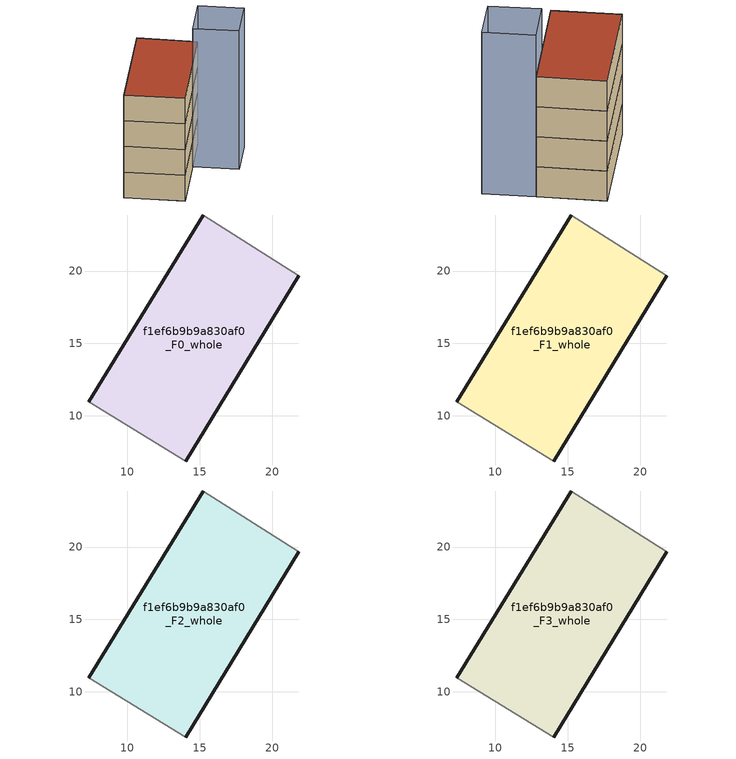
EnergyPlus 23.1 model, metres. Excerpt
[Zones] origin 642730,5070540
f1ef6b9b9a830af0_F0_whole
 floor ground (EU_floor_Construction): 14.04,6.86 21.84,19.67 15.24,23.88 7.33,10.96 z0
 wall outside (EU_wall_Construction): 7.33,10.96 15.24,23.88 / 21.84,19.67 14.04,6.86 z0:3.75
 wall adiabatic (EU_wall_Construction): 14.04,6.86 7.33,10.96 / 15.24,23.88 21.84,19.67 z0:3.75
f1ef6b9b9a830af0_F1_whole
 floor to f1ef6b9b9a830af0_F0_whole (EU_floor_Construction): 14.03,6.86 21.84,19.67 15.24,23.88 7.33,10.96 z3.75
 wall outside (EU_wall_Construction): 7.33,10.96 15.24,23.88 / 21.84,19.67 14.04,6.86 z3.75:7.5
 wall adiabatic (EU_wall_Construction): 14.04,6.86 7.33,10.96 / 15.24,23.88 21.84,19.67 z3.75:7.5
f1ef6b9b9a830af0_F2_whole
 floor to f1ef6b9b9a830af0_F1_whole (EU_floor_Construction): 14.03,6.86 21.84,19.67 15.24,23.88 7.33,10.96 z7.5
 wall outside (EU_wall_Construction): 7.33,10.96 15.24,23.88 / 21.84,19.67 14.04,6.86 z7.5:11.25
 wall adiabatic (EU_wall_Construction): 14.04,6.86 7.33,10.96 / 15.24,23.88 21.84,19.67 z7.5:11.25
f1ef6b9b9a830af0_F3_whole
 floor to f1ef6b9b9a830af0_F2_whole (EU_floor_Construction): 14.03,6.86 21.84,19.67 15.24,23.88 7.33,10.96 z11.25
 wall outside (EU_wall_Construction): 7.33,10.96 15.24,23.88 / 21.84,19.67 14.04,6.86 z11.25:15
 wall adiabatic (EU_wall_Construction): 14.04,6.86 7.33,10.96 / 15.24,23.88 21.84,19.67 z11.25:15
 roof outside (EU_roof_Construction): 21.84,19.67 14.04,6.86 7.33,10.96 15.24,23.88 z15
shading: 18.74,14.57 21.84,19.67 / 21.84,19.67 26.95,16.57 / 26.95,16.57 23.84,11.46 / 23.84,11.46 18.74,14.57 z0:20.2
[Building]
EU S2 Campaign: North Axis=0; Terrain=City; Solar Distribution=FullExterior
[Site:Location]
Lyon-Bron: Latitude=45.75; Longitude=5; Time Zone=1; Elevation=198
[SizingPeriod:WeatherFileDays]
AnnualSizingPeriod: Begin Month=1; Begin Day of Month=1; End Month=12; End Day of Month=31; Day of Week for Start Day=Monday; Use Weather File Daylight Saving Period=No; Use Weather File Rain and Snow Indicators=No
[MATERIAL]
EU_InternalMass_Material: Roughness=MediumRough; Thickness=0.1; Conductivity=1; Density=1800; Specific Heat=900; Thermal Absorptance=0.9; Solar Absorptance=0.7; Visible Absorptance=0.7
[MATERIAL:NOMASS] Roughness=MediumRough; Thermal Absorptance=0.9; Solar Absorptance=0.7; Visible Absorptance=0.7
Name | Thermal Resistance
EU_wall_NoMass | 0.87146
EU_roof_NoMass | 0.842276
EU_floor_NoMass | 0.496999
[CONSTRUCTION]
EU_wall_Construction: EU_wall_NoMass
EU_roof_Construction: EU_roof_NoMass
EU_floor_Construction: EU_floor_NoMass
EU_InternalMass_Construction: EU_InternalMass_Material
[ZONE] Type=1; Multiplier=1; Ceiling Height=autocalculate; Floor Area=autocalculate; Part of Total Floor Area=Yes
Name | Volume
f1ef6b9b9a830af0_F0_whole | 354.724
f1ef6b9b9a830af0_F1_whole; f1ef6b9b9a830af0_F2_whole; f1ef6b9b9a830af0_F3_whole | 354.725
[INTERNALMASS] Construction=EU_InternalMass_Construction; Surface Area=118.242
Name | Zone or ZoneList
f1ef6b9b9a830af0_F0_whole_EU_InternalMass | f1ef6b9b9a830af0_F0_whole
f1ef6b9b9a830af0_F1_whole_EU_InternalMass | f1ef6b9b9a830af0_F1_whole
f1ef6b9b9a830af0_F2_whole_EU_InternalMass | f1ef6b9b9a830af0_F2_whole
f1ef6b9b9a830af0_F3_whole_EU_InternalMass | f1ef6b9b9a830af0_F3_whole
[OTHEREQUIPMENT] Fuel Type=Electricity; Design Level Calculation Method=Watts/Area; Power per Zone Floor Area=1; Fraction Latent=0; Fraction Radiant=0; Fraction Lost=0; Carbon Dioxide Generation Rate=0; EndUse Subcategory=EU_Step8_InternalGains
Name | Zone or ZoneList or Space or SpaceList | Schedule
EU_Step8_InternalGain_f1ef6b9b9a830af0_F0_whole_f000 | f1ef6b9b9a830af0_F0_whole | EU_Step8_GainSchedule_f1ef6b9b9a830af0_F0_whole_f000
EU_Step8_InternalGain_f1ef6b9b9a830af0_F1_whole_f000 | f1ef6b9b9a830af0_F1_whole | EU_Step8_GainSchedule_f1ef6b9b9a830af0_F1_whole_f000
EU_Step8_InternalGain_f1ef6b9b9a830af0_F2_whole_f000 | f1ef6b9b9a830af0_F2_whole | EU_Step8_GainSchedule_f1ef6b9b9a830af0_F2_whole_f000
EU_Step8_InternalGain_f1ef6b9b9a830af0_F3_whole_f000 | f1ef6b9b9a830af0_F3_whole | EU_Step8_GainSchedule_f1ef6b9b9a830af0_F3_whole_f000
[ZONEVENTILATION:DESIGNFLOWRATE] Schedule=EU_AlwaysOn; Design Flow Rate Calculation Method=AirChanges/Hour; Air Changes per Hour=0.425; Ventilation Type=Natural; Fan Pressure Rise=0; Fan Total Efficiency=1; Constant Term Coefficient=1; Temperature Term Coefficient=0; Velocity Term Coefficient=0; Velocity Squared Term Coefficient=0; Minimum Indoor Temperature=-100; Maximum Indoor Temperature=100; Delta Temperature=-100; Minimum Outdoor Temperature=-100; Maximum Outdoor Temperature=100; Maximum Wind Speed=40
Name | Zone or ZoneList or Space or SpaceList
EU_ConstantAir_f1ef6b9b9a830af0_F0_whole | f1ef6b9b9a830af0_F0_whole
EU_ConstantAir_f1ef6b9b9a830af0_F1_whole | f1ef6b9b9a830af0_F1_whole
EU_ConstantAir_f1ef6b9b9a830af0_F2_whole | f1ef6b9b9a830af0_F2_whole
EU_ConstantAir_f1ef6b9b9a830af0_F3_whole | f1ef6b9b9a830af0_F3_whole
[HVACTEMPLATE:THERMOSTAT] Constant Heating Setpoint=20; Constant Cooling Setpoint=50
EU_HeatOnly_f1ef6b9b9a830af0_F0_whole; EU_HeatOnly_f1ef6b9b9a830af0_F1_whole; EU_HeatOnly_f1ef6b9b9a830af0_F2_whole; EU_HeatOnly_f1ef6b9b9a830af0_F3_whole
[HVACTEMPLATE:ZONE:IDEALLOADSAIRSYSTEM] System Availability Schedule=EU_AlwaysOn; Maximum Heating Supply Air Temperature=50; Minimum Cooling Supply Air Temperature=13; Maximum Heating Supply Air Humidity Ratio=0.0156; Minimum Cooling Supply Air Humidity Ratio=0.0077; Heating Limit=NoLimit; Cooling Limit=NoLimit; Heating Availability Schedule=EU_AlwaysOn; Cooling Availability Schedule=EU_CoolingOff; Dehumidification Control Type=ConstantSensibleHeatRatio; Cooling Sensible Heat Ratio=0.7; Dehumidification Setpoint=60; Humidification Control Type=None; Humidification Setpoint=30; Outdoor Air Method=None; Outdoor Air Flow Rate per Person=0.00944; Outdoor Air Flow Rate per Zone Floor Area=0; Outdoor Air Flow Rate per Zone=0; Demand Controlled Ventilation Type=None; Outdoor Air Economizer Type=NoEconomizer; Heat Recovery Type=None; Sensible Heat Recovery Effectiveness=0.7; Latent Heat Recovery Effectiveness=0.65
Name | Template Thermostat
f1ef6b9b9a830af0_F0_whole | EU_HeatOnly_f1ef6b9b9a830af0_F0_whole
f1ef6b9b9a830af0_F1_whole | EU_HeatOnly_f1ef6b9b9a830af0_F1_whole
f1ef6b9b9a830af0_F2_whole | EU_HeatOnly_f1ef6b9b9a830af0_F2_whole
f1ef6b9b9a830af0_F3_whole | EU_HeatOnly_f1ef6b9b9a830af0_F3_whole
[SIZING:ZONE] Zone Cooling Design Supply Air Temperature Input Method=SupplyAirTemperature; Zone Cooling Design Supply Air Temperature=13; Zone Heating Design Supply Air Temperature Input Method=SupplyAirTemperature; Zone Heating Design Supply Air Temperature=50; Zone Cooling Design Supply Air Humidity Ratio=0.008; Zone Heating Design Supply Air Humidity Ratio=0.008; Cooling Design Air Flow Method=DesignDay; Cooling Design Air Flow Rate=0; Cooling Minimum Air Flow per Zone Floor Area=0.000762; Cooling Minimum Air Flow=0; Cooling Minimum Air Flow Fraction=0.2; Heating Design Air Flow Method=DesignDay; Heating Design Air Flow Rate=0; Heating Maximum Air Flow per Zone Floor Area=0.002032; Heating Maximum Air Flow=0.141576; Heating Maximum Air Flow Fraction=0.3; Account for Dedicated Outdoor Air System=No; Dedicated Outdoor Air System Control Strategy=NeutralSupplyAir; Dedicated Outdoor Air Low Setpoint Temperature for Design=autosize; Dedicated Outdoor Air High Setpoint Temperature for Design=autosize; Zone Load Sizing Method=Sensible Load Only No Latent Load; Zone Latent Cooling Design Supply Air Humidity Ratio Input Method=HumidityRatioDifference; Zone Cooling Design Supply Air Humidity Ratio Difference=0.005; Zone Latent Heating Design Supply Air Humidity Ratio Input Method=HumidityRatioDifference; Zone Humidification Design Supply Air Humidity Ratio Difference=0.005
f1ef6b9b9a830af0_F0_whole; f1ef6b9b9a830af0_F1_whole; f1ef6b9b9a830af0_F2_whole; f1ef6b9b9a830af0_F3_whole
[SCHEDULE:CONSTANT]
Name | Hourly Value
EU_AlwaysOn | 1
EU_CoolingOff | 0
[SCHEDULE:FILE] Column Number=1; Rows to Skip at Top=0; Number of Hours of Data=8760; Column Separator=Comma; Interpolate to Timestep=No; Minutes per Item=60; Adjust Schedule for Daylight Savings=Yes
Name | File
EU_Step8_GainSchedule_f1ef6b9b9a830af0_F0_whole_f000 | ../../schedules/f1ef6b9b9a830af0/f1ef6b9b9a830af0_F0_whole_f000_gain.csv
EU_Step8_GainSchedule_f1ef6b9b9a830af0_F1_whole_f000 | ../../schedules/f1ef6b9b9a830af0/f1ef6b9b9a830af0_F1_whole_f000_gain.csv
EU_Step8_GainSchedule_f1ef6b9b9a830af0_F2_whole_f000 | ../../schedules/f1ef6b9b9a830af0/f1ef6b9b9a830af0_F2_whole_f000_gain.csv
EU_Step8_GainSchedule_f1ef6b9b9a830af0_F3_whole_f000 | ../../schedules/f1ef6b9b9a830af0/f1ef6b9b9a830af0_F3_whole_f000_gain.csv
